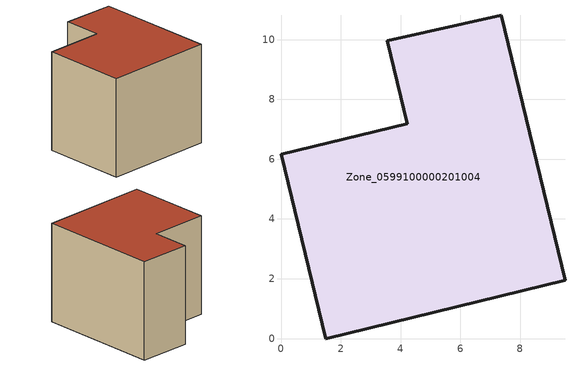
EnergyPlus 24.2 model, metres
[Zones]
Zone_0599100000201004
 floor ground (C_G): 7.37,10.81 9.5,1.95 1.49,0 0,6.17 4.22,7.19 3.55,9.96 z0
 wall outside (C_F): 1.49,0 9.5,1.95 7.37,10.81 3.55,9.96 4.22,7.19 0,6.17 1.49,0 z0:7.43
 roof outside (C_R): 9.5,1.95 7.37,10.81 3.55,9.96 4.22,7.19 0,6.17 1.49,0 z7.43
[BUILDING]
Pand.0599100000201004: North Axis=0; Terrain=City; Loads Convergence Tolerance Value=0.04; Temperature Convergence Tolerance Value=0.4; Solar Distribution=FullExterior; Maximum Number of Warmup Days=25; Minimum Number of Warmup Days=1
[Site:Location]
Rotterdam.The.Hague.AP_ZH_NLD Design_Conditions: Latitude=51.96; Longitude=4.45; Time Zone=1; Elevation=-4.5
[SITE:GROUNDTEMPERATURE:BUILDINGSURFACE]
18, 18, 18, 18, 18, 18, 18, 18, 18, 18, 18, 18
[MATERIAL] Thermal Absorptance=0.9; Solar Absorptance=0.7; Visible Absorptance=0.7
Name | Roughness | Thickness | Conductivity | Density | Specific Heat
G.TI.1965-1974 | MediumSmooth | 0.15 | 0.882353 | 540 | 1210
F.TI.1965-1974 | Rough | 0.3 | 0.697674 | 1920 | 840
R.TI.1965-1974 | MediumRough | 0.2 | 0.232558 | 1500 | 1000
[CONSTRUCTION]
C_G: G.TI.1965-1974
C_F: F.TI.1965-1974
C_R: R.TI.1965-1974
[ZONE]
Zone_0599100000201004: Type=1; Multiplier=1; Ceiling Height=Autocalculate; Volume=Autocalculate; Floor Area=autocalculate; Part of Total Floor Area=Yes
[ZONEINFILTRATION:DESIGNFLOWRATE]
Infil_Zone_0599100000201004: Zone or ZoneList or Space or SpaceList=Zone_0599100000201004; Schedule=AlwaysOn; Design Flow Rate Calculation Method=Flow/Area; Flow Rate per Floor Area=0.003; Constant Term Coefficient=1; Temperature Term Coefficient=0; Velocity Term Coefficient=0; Velocity Squared Term Coefficient=0
[HVACTEMPLATE:ZONE:IDEALLOADSAIRSYSTEM]
Zone_0599100000201004: Maximum Heating Supply Air Temperature=50; Minimum Cooling Supply Air Temperature=13; Maximum Heating Supply Air Humidity Ratio=0.0156; Minimum Cooling Supply Air Humidity Ratio=0.0077; Heating Limit=NoLimit; Cooling Limit=NoLimit; Dehumidification Control Type=ConstantSensibleHeatRatio; Cooling Sensible Heat Ratio=0.7; Dehumidification Setpoint=60; Humidification Control Type=None; Humidification Setpoint=30; Outdoor Air Method=None; Outdoor Air Flow Rate per Person=0.00944; Outdoor Air Flow Rate per Zone Floor Area=0; Outdoor Air Flow Rate per Zone=0; Demand Controlled Ventilation Type=None; Outdoor Air Economizer Type=NoEconomizer; Heat Recovery Type=None; Sensible Heat Recovery Effectiveness=0.7; Latent Heat Recovery Effectiveness=0.65
[ZONECONTROL:THERMOSTAT]
ThermostatControl_Zone_0599100000201004: Zone or ZoneList=Zone_0599100000201004; Control Type Schedule=DualSetpointControlType; Control 1=Thermostat_Zone_0599100000201004; Temperature Difference Between Cutout And Setpoint=0
[THERMOSTATSETPOINT:DUALSETPOINT]
Thermostat_Zone_0599100000201004: Heating Setpoint Temperature Schedule=HeatingSetpoint_Zone_0599100000201004; Cooling Setpoint Temperature Schedule=CoolingSetpoint_Zone_0599100000201004
[SCHEDULE:COMPACT]
HeatingSetpoint_Zone_0599100000201004: Through: 12/31, For: AllDays, Until: 24:00, 21
CoolingSetpoint_Zone_0599100000201004: Through: 12/31, For: AllDays, Until: 24:00, 24
DualSetpointControlType: Through: 12/31, For: AllDays, Until: 24:00, 4
AlwaysOn: Through: 12/31, For: AllDays, Until: 24:00, 1
